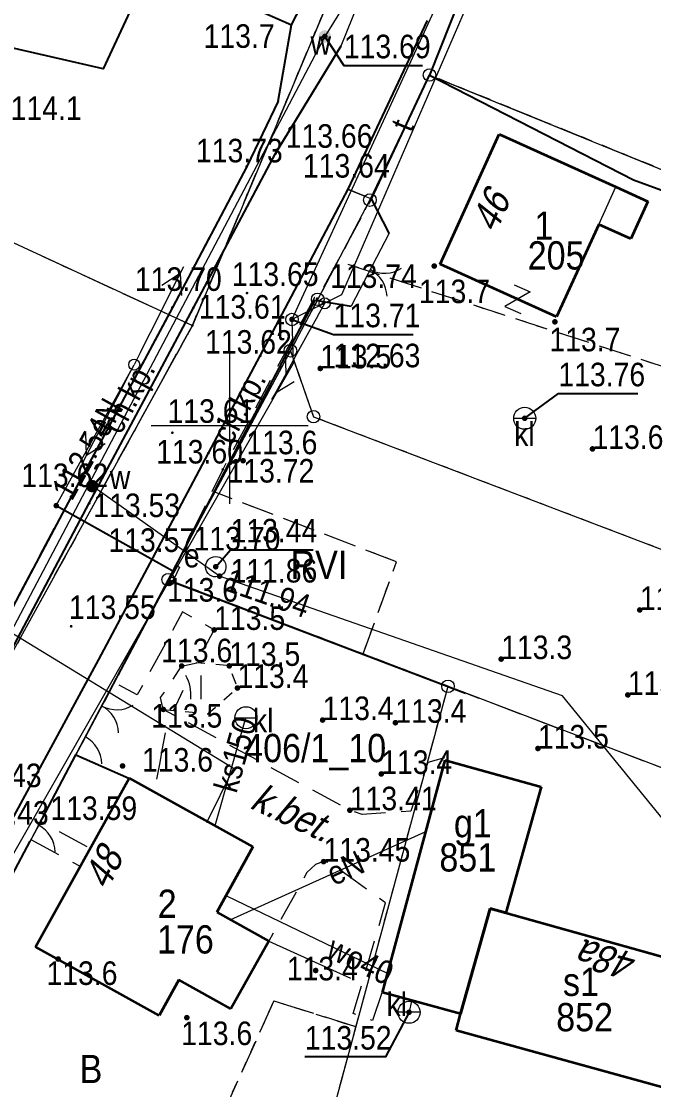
# Model space of a CAD drawing. Extents: x 6512885 to 6513481, y 5959590 to 5960000.
# Drawn here: x 6513386.7 to 6513427, y 5959657.7 to 5959725.7 of the extents above; entities that cross this region are included whole.
import ezdxf
from ezdxf.enums import TextEntityAlignment as Align

# ---------------------------------------------------------------- set-up
doc = ezdxf.new("R2010")
doc.units = 0
doc.header["$MEASUREMENT"] = 0
for name, pattern in [('2.0_1.0', [3, 2, -1]), ('217-1000', [2.8, 2.1, -0.7]), ('218-1000', [1.4, 0.7, -0.7]), ('219-1000', [0]), ('3.0_1.5', [4.5, 3, -1.5]), ('ktok02-1000', [0]), ('ktok04-1000', [0]), ('mz3.0_1.0', [4, 3, -1])]:
    doc.linetypes.add(name, pattern=pattern)
doc.layers.get('0').update_dxf_attribs({"color": 2, "linetype": 'CONTINUOUS', "lineweight": 5})
for name, color, linetype in [('000 Ogrodzenie nietrwałe', 7, 'CONTINUOUS'), ('202-Punkt graniczny stabilizowany trwale', 7, 'CONTINUOUS'), ('203-Punkt załamania granicy działki nie stabilizowany', 7, 'CONTINUOUS'), ('210-Oznaczenie użytku', 7, 'CONTINUOUS'), ('211-Nr działki', 7, 'CONTINUOUS'), ('217-Granica konturu klasyfikcyjnego', 7, 'CONTINUOUS'), ('218-Granica użytku', 7, 'CONTINUOUS'), ('219-Linia granicy', 7, 'CONTINUOUS'), ('238-Punkt adresowy budynku', 7, 'CONTINUOUS'), ('312-Budynek (powierzchnia)', 7, 'CONTINUOUS'), ('312-Numer ewidencyjny budynku', 7, 'CONTINUOUS'), ('312-Numer ewidencyjny budynku-Atr124', 7, 'CONTINUOUS'), ('320-część budynku wyodrębniona ze względu na liczbę kondygnacji naziemnych (powierzchnia)', 7, 'CONTINUOUS'), ('403-Punkt określonej wysokości', 7, 'CONTINUOUS'), ('403-Punkt określonej wysokości-Atr2', 7, 'CONTINUOUS'), ('433-Chodnik', 7, 'CONTINUOUS'), ('510-Podpora jednosłupowa symb.-STPOW', 7, 'CONTINUOUS'), ('812-Warstwica pomocnicza linia', 7, 'CONTINUOUS'), ('852-Trzciny', 7, 'CONTINUOUS'), ('991-Przehaczenie', 7, 'CONTINUOUS'), ('brama (linia)', 7, 'CONTINUOUS'), ('brama (linia) - symbol', 7, 'CONTINUOUS'), ('chodnik (powierzchnia)', 7, 'CONTINUOUS'), ('chodnik (powierzchnia)-Atr17', 7, 'CONTINUOUS'), ('furtka (linia)', 7, 'CONTINUOUS'), ('furtka (linia) - symbol', 7, 'CONTINUOUS'), ('jezdnia (powierzchnia)', 7, 'CONTINUOUS'), ('krawężnik (linia)', 7, 'CONTINUOUS'), ('ogrodzenie trwałe (linia)', 7, 'CONTINUOUS'), ('osadnik kanalizacji lokalnej (dół Chambeau) (punkt)', 7, 'CONTINUOUS'), ('osadnik kanalizacji lokalnej (dół Chambeau) (punkt)-Atr17', 7, 'CONTINUOUS'), ('przewód elektroenergetyczny (linia)', 7, 'CONTINUOUS'), ('przewód elektroenergetyczny (linia)-Atr1', 7, 'CONTINUOUS'), ('przewód elektroenergetyczny niskiego napięcia (linia) - symbol', 7, 'CONTINUOUS'), ('przewód kanalizacyjny (linia)', 7, 'CONTINUOUS'), ('przewód kanalizacyjny (linia)-Atr1', 7, 'CONTINUOUS'), ('przewód telekomunikacyjny (linia)', 7, 'CONTINUOUS'), ('przewód telekomunikacyjny (linia) - symbol', 7, 'CONTINUOUS'), ('przewód telekomunikacyjny (linia)-Atr1', 7, 'CONTINUOUS'), ('przewód wodociągowy (linia)', 7, 'CONTINUOUS'), ('przewód wodociągowy (linia)-Atr1', 7, 'CONTINUOUS'), ('punkt o określonej wysokości (sieć elektroenergetyczna)', 7, 'CONTINUOUS'), ('punkt o określonej wysokości (sieć elektroenergetyczna)-Atr2', 7, 'CONTINUOUS'), ('punkt o określonej wysokości (sieć kanalizacyjna)', 7, 'CONTINUOUS'), ('punkt o określonej wysokości (sieć kanalizacyjna)-Atr2', 7, 'CONTINUOUS'), ('punkt o określonej wysokości (sieć telekomunikacyjna)', 7, 'CONTINUOUS'), ('punkt o określonej wysokości (sieć telekomunikacyjna)-Atr2', 7, 'CONTINUOUS'), ('punkt o określonej wysokości (sieć telekomunikacyjna)-Atr3', 7, 'CONTINUOUS'), ('punkt o określonej wysokości (sieć wodociągowa)', 7, 'CONTINUOUS'), ('punkt o określonej wysokości (sieć wodociągowa)-Atr2', 7, 'CONTINUOUS'), ('punkt o określonej wysokości (sieć wodociągowa)-Atr3', 7, 'CONTINUOUS'), ('punkt wysokościowy naturalny', 7, 'CONTINUOUS'), ('punkt wysokościowy naturalny-Atr2', 7, 'CONTINUOUS'), ('punkt wysokościowy sztuczny', 7, 'CONTINUOUS'), ('punkt wysokościowy sztuczny-Atr2', 7, 'CONTINUOUS'), ('rura ochronna - przewód elektroenergetyczny (linia)', 7, 'CONTINUOUS'), ('studzienka - przewód wodociągowy (powierzchnia)', 7, 'CONTINUOUS'), ('szafa elektroenergetyczna (powierzchnia)', 7, 'CONTINUOUS'), ('szafa elektroenergetyczna (powierzchnia)-Atr17', 7, 'CONTINUOUS'), ('słup (punkt)', 7, 'CONTINUOUS'), ('Wstawianie ramki sekcyjnej z opisem', 7, 'CONTINUOUS'), ('właz okrągły - siec telekomunikacyjna (punkt)', 7, 'CONTINUOUS'), ('właz okrągły - siec telekomunikacyjna (punkt)-Atr17', 7, 'CONTINUOUS'), ('zasuwa - siec wodociągowa (punkt)', 7, 'CONTINUOUS'), ('zasuwa - siec wodociągowa (punkt)-Atr17', 7, 'CONTINUOUS')]:
    doc.layers.add(name, color=color, linetype=linetype)
doc.styles.get("Standard").update_dxf_attribs({"font": 'txt', "width": 0.75})
doc.linetypes.add('902-1000', pattern='A,5,0,[1,ksztalty.shx,S=1,R=0,X=0,Y=0],5', length=10)
doc.linetypes.add('902-1000b', pattern='A,5,0,[9,ksztalty.shx,S=1,R=0,X=0,Y=0],5', length=10)

# ---------------------------------------------------------------- blocks, each defined once
blk = doc.blocks.new('801')
at = {"linetype": 'Continuous', "lineweight": 0}
h = blk.add_hatch(color=0, dxfattribs=at)
edge = h.paths.add_edge_path()
edge.add_arc((0, 0), 0.09, 0, 360)
blk = doc.blocks.new('PW01')
at = {"linetype": 'Continuous', "lineweight": 13}
h = blk.add_hatch(color=0, dxfattribs=at)
edge = h.paths.add_edge_path()
edge.add_arc((0, 0), 0.18, 0, 360)
blk = doc.blocks.new('US25')
at = {"linetype": 'Continuous', "lineweight": 13}
h = blk.add_hatch(color=0, dxfattribs=at)
edge = h.paths.add_edge_path()
edge.add_arc((0, 0), 0.4, 0, 360)
blk = doc.blocks.new('SM04')
at = {"color": 0, "linetype": 'Continuous', "lineweight": 13}
blk.add_circle((0, 0), 0.35, dxfattribs=at)
blk = doc.blocks.new('852')
at = {"color": 0, "linetype": 'Continuous', "lineweight": 0}
blk.add_line((0, -0.75), (0, 0.75), dxfattribs=at)
blk.add_arc((-3.29, -0.493), 2.628, 354.387, 28.233, dxfattribs=at)
blk.add_arc((-3.29, -0.493), 2.628, 354.387, 28.233, dxfattribs=at)
blk = doc.blocks.new('US07')
at = {"color": 0, "linetype": 'Continuous', "lineweight": 13}
blk.add_line((-0.7, 0), (0.7, 0), dxfattribs=at)
blk.add_circle((0, 0), 0.7, dxfattribs=at)
blk = doc.blocks.new('US22')
at = {"color": 0, "linetype": 'Continuous', "lineweight": 0}
blk.add_circle((0, 0), 0.4, dxfattribs=at)
blk = doc.blocks.new('PW02')
at = {"linetype": 'Continuous', "lineweight": 13}
h = blk.add_hatch(color=0, dxfattribs=at)
edge = h.paths.add_edge_path()
edge.add_arc((0, 0), 0.18, 0, 360)
blk = doc.blocks.new('510')
at = {"color": 0, "linetype": 'Continuous', "lineweight": 0}
blk.add_circle((0, 0), 0.35, dxfattribs=at)
blk = doc.blocks.new('991')
at = {"color": 0, "linetype": 'Continuous', "lineweight": 0}
for p, q in [((-0.55, 0.75), (0.55, 0.75)), ((0.55, 0.75), (-0.55, -0.75)), ((-0.55, -0.75), (0.55, -0.75))]:
    blk.add_line(p, q, dxfattribs=at)
blk = doc.blocks.new('PE04')
at = {"color": 0, "linetype": 'Continuous', "lineweight": 13}
for p, q in [((6.5, 0), (5.288, 0.7)), ((0.9, 0), (0, 0)), ((0.9, 0), (2.3, 0)), ((2.3, 0), (3.7, 0)), ((3.7, 0), (5.1, 0)), ((5.1, 0), (6.5, 0)), ((6.5, 0), (5.288, -0.7)), ((6.5, 0), (7, 0))]:
    blk.add_line(p, q, dxfattribs=at)
blk = doc.blocks.new('OK02')
at = {"color": 0, "linetype": 'Continuous', "lineweight": 0}
for centre, start, end in [((-2, 0), 0, 60), ((2, 0), 120, 180)]:
    blk.add_arc(centre, 2, start, end, dxfattribs=at)
blk = doc.blocks.new('OK04')
at = {"color": 0, "linetype": 'Continuous', "lineweight": 0}
blk.add_arc((2, 0), 2, 120, 180, dxfattribs=at)
blk = doc.blocks.new('PT01')
at = {"color": 0, "linetype": 'Continuous', "lineweight": 13}
for p, q in [((6.5, 0), (5.288, 0.7)), ((0.9, 0), (0, 0)), ((0.9, 0), (2.3, 0)), ((2.3, 0), (3.7, 0)), ((3.7, 0), (5.1, 0)), ((5.1, 0), (3.888, -0.7)), ((5.1, 0), (6.5, 0)), ((6.5, 0), (7, 0))]:
    blk.add_line(p, q, dxfattribs=at)
blk = doc.blocks.new('203')
at = {"linetype": 'Continuous', "lineweight": 0}
h = blk.add_hatch(color=0, dxfattribs=at)
edge = h.paths.add_edge_path()
edge.add_arc((0, 0), 0.09, 0, 360)
blk = doc.blocks.new('202')
at = {"color": 0, "linetype": 'Continuous', "lineweight": 0}
blk.add_circle((0, 0), 0.4, dxfattribs=at)

msp = doc.modelspace()

# ---------------------------------------------------------------- linework, layer by layer
at = {"layer": '000 Ogrodzenie nietrwałe', "color": 7, "linetype": '902-1000b', "lineweight": 18, "flags": 128}
msp.add_lwpolyline([(6513402.48, 5959667.16), (6513407.69, 5959664.81)], dxfattribs=at)
at = {"layer": '217-Granica konturu klasyfikcyjnego', "color": 3, "linetype": '217-1000', "lineweight": 13, "flags": 128}
for points in [[(6513424.75, 5959752.63), (6513412.71, 5959722.3)], [(6513397.62, 5959706.36), (6513412.38, 5959741.59)], [(6513357.62, 5959724.85), (6513397.62, 5959706.36)], [(6513412.71, 5959722.3), (6513451.57, 5959706.48)], [(6513406.88, 5959710.45), (6513405.6, 5959708.02)], [(6513436.17, 5959700.94), (6513406.88, 5959710.45)], [(6513405.6, 5959708.02), (6513403.86, 5959704.75)], [(6513386.16, 5959685.53), (6513397.62, 5959706.36)], [(6513403.86, 5959704.75), (6513399.05, 5959695.75)], [(6513403.86, 5959704.75), (6513405.33, 5959700.55)], [(6513405.33, 5959700.55), (6513467.82, 5959676.74)], [(6513399.05, 5959695.75), (6513396.08, 5959690.18)], [(6513410.61, 5959691.31), (6513399.05, 5959695.75)], [(6513408.49, 5959685.45), (6513410.61, 5959691.31)], [(6513396.08, 5959690.18), (6513408.49, 5959685.45)], [(6513408.49, 5959685.45), (6513413.89, 5959683.39)], [(6513413.89, 5959683.39), (6513464.32, 5959664.17)], [(6513402.81, 5959663.36), (6513395.57, 5959647.35)], [(6513408.03, 5959661.71), (6513402.81, 5959663.36)], [(6513403.33, 5959644.33), (6513408.03, 5959661.71)]]:
    msp.add_lwpolyline(points, dxfattribs=at)
at = {"layer": '218-Granica użytku', "color": 3, "linetype": '218-1000', "lineweight": 13, "flags": 128}
for points in [[(6513424.75, 5959752.63), (6513412.71, 5959722.3)], [(6513397.62, 5959706.36), (6513412.38, 5959741.59)], [(6513357.62, 5959724.85), (6513397.62, 5959706.36)], [(6513412.71, 5959722.3), (6513408.92, 5959714.34)], [(6513451.57, 5959706.48), (6513412.71, 5959722.3)], [(6513408.92, 5959714.34), (6513406.88, 5959710.45)], [(6513406.88, 5959710.45), (6513405.6, 5959708.02)], [(6513436.17, 5959700.94), (6513406.88, 5959710.45)], [(6513405.6, 5959708.02), (6513403.86, 5959704.75)], [(6513397.62, 5959706.36), (6513386.16, 5959685.53)], [(6513399.05, 5959695.75), (6513403.86, 5959704.75)], [(6513403.86, 5959704.75), (6513405.33, 5959700.55)], [(6513405.33, 5959700.55), (6513467.82, 5959676.74)], [(6513399.05, 5959695.75), (6513396.08, 5959690.18)], [(6513410.61, 5959691.31), (6513399.05, 5959695.75)], [(6513408.49, 5959685.45), (6513410.61, 5959691.31)], [(6513396.08, 5959690.18), (6513377.25, 5959654.48)], [(6513408.49, 5959685.45), (6513396.08, 5959690.18)], [(6513413.89, 5959683.39), (6513408.49, 5959685.45)], [(6513395.77, 5959681.92), (6513398.6, 5959681.64), (6513400.49, 5959683.28), (6513399.97, 5959684.69), (6513397.9, 5959684.88)], [(6513408.03, 5959661.71), (6513413.89, 5959683.39)], [(6513413.89, 5959683.39), (6513464.32, 5959664.17)], [(6513395.57, 5959647.35), (6513402.81, 5959663.36)], [(6513402.81, 5959663.36), (6513408.03, 5959661.71)], [(6513403.33, 5959644.33), (6513408.03, 5959661.71)]]:
    msp.add_lwpolyline(points, dxfattribs=at)
at = {"layer": '219-Linia granicy', "color": 7, "linetype": '219-1000', "lineweight": 13, "flags": 128}
for points in [[(6513424.75, 5959752.63), (6513412.71, 5959722.3)], [(6513412.38, 5959741.59), (6513397.62, 5959706.36)], [(6513357.62, 5959724.85), (6513397.62, 5959706.36)], [(6513408.92, 5959714.34), (6513412.71, 5959722.3)], [(6513412.71, 5959722.3), (6513473.12, 5959697.709)], [(6513405.6, 5959708.02), (6513408.92, 5959714.34)], [(6513403.86, 5959704.75), (6513405.6, 5959708.02)], [(6513386.16, 5959685.53), (6513397.62, 5959706.36)], [(6513396.08, 5959690.18), (6513403.86, 5959704.75)], [(6513403.86, 5959704.75), (6513405.33, 5959700.55)], [(6513405.33, 5959700.55), (6513467.82, 5959676.74)], [(6513377.25, 5959654.48), (6513396.08, 5959690.18)], [(6513396.08, 5959690.18), (6513413.89, 5959683.39)], [(6513403.33, 5959644.33), (6513413.89, 5959683.39)], [(6513413.89, 5959683.39), (6513464.32, 5959664.17)]]:
    msp.add_lwpolyline(points, dxfattribs=at)
at = {"layer": '312-Budynek (powierzchnia)', "color": 7, "linetype": 'Continuous', "lineweight": 35, "flags": 128}
for points in [[(6513413.38, 5959710.27), (6513417.15, 5959718.54)], [(6513417.15, 5959718.54), (6513424.56, 5959715.18)], [(6513424.56, 5959715.18), (6513426.6, 5959714.25)], [(6513426.6, 5959714.25), (6513425.52, 5959711.87)], [(6513423.48, 5959712.79), (6513420.8, 5959706.9)], [(6513425.52, 5959711.87), (6513423.48, 5959712.79)], [(6513420.8, 5959706.9), (6513413.38, 5959710.27)], [(6513409.71, 5959663.9), (6513413.71, 5959678.69)], [(6513413.71, 5959678.69), (6513419.81, 5959676.98)], [(6513387.63, 5959666.8), (6513393.6, 5959677.54)], [(6513393.6, 5959677.54), (6513401.47, 5959673.17)], [(6513419.81, 5959676.98), (6513417.56, 5959668.97)], [(6513401.47, 5959673.17), (6513399.17, 5959669.01)], [(6513399.17, 5959669.01), (6513402.48, 5959667.16)], [(6513416.58, 5959669.25), (6513414.69, 5959662.54)], [(6513414.69, 5959662.54), (6513416.58, 5959669.25)], [(6513417.56, 5959668.97), (6513416.58, 5959669.25)], [(6513416.58, 5959669.25), (6513417.56, 5959668.97)], [(6513417.56, 5959668.97), (6513430.05, 5959665.47)], [(6513402.48, 5959667.16), (6513400.07, 5959662.85)], [(6513395.5, 5959662.43), (6513387.63, 5959666.8)], [(6513396.76, 5959664.7), (6513395.5, 5959662.43)], [(6513400.07, 5959662.85), (6513396.76, 5959664.7)], [(6513414.69, 5959662.54), (6513409.71, 5959663.9)], [(6513414.4, 5959661.47), (6513414.69, 5959662.54)], [(6513427.88, 5959657.77), (6513414.4, 5959661.47)]]:
    msp.add_lwpolyline(points, dxfattribs=at)
at = {"layer": '320-część budynku wyodrębniona ze względu na liczbę kondygnacji naziemnych (powierzchnia)', "color": 7, "linetype": 'Continuous', "lineweight": 18, "flags": 128}
msp.add_lwpolyline([(6513423.48, 5959712.79), (6513424.56, 5959715.18)], dxfattribs=at)
at = {"layer": '812-Warstwica pomocnicza linia', "color": 32, "linetype": '3.0_1.5', "lineweight": 13, "flags": 128}
msp.add_lwpolyline([(6513395.37, 5959677.47), (6513395.56, 5959678.44), (6513395.73, 5959679.43), (6513395.99, 5959680.87), (6513397.04, 5959683.15)], dxfattribs=at)
at = {"layer": 'brama (linia)', "color": 7, "linetype": 'ktok02-1000', "lineweight": 18, "flags": 128}
for points in [[(6513410.14, 5959712.23), (6513407.73, 5959707.59)], [(6513392.91, 5959684.09), (6513390.82, 5959680.17)]]:
    msp.add_lwpolyline(points, dxfattribs=at)
at = {"layer": 'chodnik (powierzchnia)', "color": 7, "linetype": '2.0_1.0', "lineweight": 18, "flags": 128}
for points in [[(6513358.13, 5959636.17), (6513361.81, 5959642.91), (6513372.06, 5959661.81), (6513373.63, 5959664.72), (6513377.86, 5959672.59), (6513380.29, 5959677.32), (6513380.91, 5959678.58), (6513382.67, 5959681.81), (6513385.08, 5959686.37), (6513389.9, 5959695.46), (6513396.35, 5959707.51), (6513401.08, 5959716.48), (6513403.08, 5959720.64)], [(6513407.54, 5959715.02), (6513409.02, 5959714.41), (6513405.56, 5959708.06), (6513405.4, 5959708.14), (6513403.25, 5959704.13), (6513399.56, 5959697.19), (6513397.43, 5959692.83), (6513396.11, 5959690.14), (6513392.91, 5959684.09), (6513390.82, 5959680.17), (6513390.2, 5959679.03), (6513387.85, 5959674.55), (6513387.3, 5959673.54), (6513377.19, 5959654.45), (6513374.33, 5959648.69), (6513365.58, 5959631.96), (6513363.93, 5959632.85), (6513375.95, 5959655.54), (6513385.74, 5959674.13), (6513391.68, 5959685.1), (6513395.8, 5959692.87), (6513398.64, 5959698.23), (6513401.94, 5959704.42), (6513407.54, 5959715.03), (6513409.02, 5959714.41)], [(6513413.67, 5959678.83), (6513412.6, 5959678.53), (6513411.52, 5959675.44), (6513408.43, 5959675.22), (6513407.64, 5959675.5), (6513395.77, 5959681.92), (6513395.6, 5959682.67), (6513396.13, 5959683.42), (6513396.94, 5959684.68), (6513397.9, 5959684.88), (6513399.01, 5959686.98), (6513397, 5959688.12), (6513394.12, 5959682.84), (6513392.66, 5959683.62)], [(6513390.2, 5959679.03), (6513393.59, 5959677.51), (6513391.11, 5959673.08), (6513387.96, 5959674.78)], [(6513387.35, 5959673.63), (6513390.48, 5959671.94)], [(6513409.68, 5959663.88), (6513409.08, 5959662.11), (6513407.86, 5959662.56), (6513409.92, 5959669.6), (6513408, 5959670.99), (6513406.42, 5959672.13), (6513405.97, 5959672.23), (6513405.45, 5959672.05), (6513404.91, 5959671.54), (6513402.48, 5959667.16)]]:
    msp.add_lwpolyline(points, dxfattribs=at)
at = {"layer": 'furtka (linia)', "color": 7, "linetype": 'ktok04-1000', "lineweight": 18, "flags": 128}
for points in [[(6513390.82, 5959680.17), (6513390.2, 5959679.03)], [(6513387.85, 5959674.55), (6513387.3, 5959673.54)]]:
    msp.add_lwpolyline(points, dxfattribs=at)
at = {"layer": 'jezdnia (powierzchnia)', "color": 7, "linetype": 'mz3.0_1.0', "lineweight": 18, "flags": 128}
msp.add_lwpolyline([(6513407.08, 5959724.16), (6513411.15, 5959734.03), (6513413.5, 5959739.88), (6513418.08, 5959754.52), (6513419.95, 5959761.08), (6513421.53, 5959767.45), (6513425.38, 5959780.56), (6513429.04, 5959792.69), (6513431.03, 5959798.85), (6513433.11, 5959805.4)], dxfattribs=at)
at = {"layer": 'krawężnik (linia)', "color": 7, "linetype": 'Continuous', "lineweight": 25, "flags": 128}
for points in [[(6513363.92, 5959632.79), (6513366.17, 5959637.04), (6513375.95, 5959655.54), (6513385.74, 5959674.13), (6513391.68, 5959685.1), (6513395.8, 5959692.87), (6513398.64, 5959698.23), (6513401.94, 5959704.42), (6513407.54, 5959715.03), (6513412.59, 5959725.76)], [(6513359.37, 5959635.28), (6513363.09, 5959642.25), (6513374.6, 5959664.06), (6513381.95, 5959677.86), (6513391.06, 5959695.04), (6513397.69, 5959707.49), (6513402.92, 5959717.3), (6513407.08, 5959724.16)]]:
    msp.add_lwpolyline(points, dxfattribs=at)
at = {"layer": 'ogrodzenie trwałe (linia)', "color": 7, "linetype": '902-1000', "lineweight": 25, "flags": 128}
for points in [[(6513424.75, 5959752.63), (6513412.71, 5959722.3), (6513425.7, 5959715.63), (6513442.28, 5959709.57), (6513471.89, 5959697.04), (6513473.12, 5959719.772)], [(6513403.08, 5959720.64), (6513403.94, 5959725.5), (6513412.49, 5959742.08)], [(6513395.07, 5959729.41), (6513391.94, 5959722.7), (6513385.26, 5959724.22)], [(6513402.19, 5959726.26), (6513403.94, 5959725.5)], [(6513410.14, 5959712.23), (6513409.02, 5959714.41), (6513412.71, 5959722.3)], [(6513403.08, 5959720.64), (6513401.08, 5959716.48), (6513396.35, 5959707.51), (6513389.9, 5959695.46), (6513385.08, 5959686.37), (6513382.67, 5959681.81)], [(6513392.91, 5959684.09), (6513396.11, 5959690.14), (6513400.86, 5959699.32), (6513405.43, 5959707.96), (6513407.73, 5959707.59)], [(6513396.11, 5959690.14), (6513415, 5959682.96)], [(6513387.85, 5959674.55), (6513390.2, 5959679.03)], [(6513390.2, 5959679.03), (6513393.58, 5959677.55)], [(6513376.76, 5959653.58), (6513377.19, 5959654.45), (6513387.3, 5959673.54)]]:
    msp.add_lwpolyline(points, dxfattribs=at)
at = {"layer": 'przewód elektroenergetyczny (linia)', "color": 1, "linetype": 'Continuous', "lineweight": 18, "flags": 128}
for points in [[(6513396.38, 5959690.73), (6513388.96, 5959694.89), (6513393.92, 5959703.86)], [(6513412.41, 5959674.11), (6513400.04, 5959668.52)]]:
    msp.add_lwpolyline(points, dxfattribs=at)
at = {"layer": 'przewód kanalizacyjny (linia)', "color": 34, "linetype": 'Continuous', "lineweight": 18, "flags": 128}
for points in [[(6513399.07, 5959674.52), (6513401.03, 5959681.39)], [(6513411.57, 5959663.37), (6513411.41, 5959662.64)]]:
    msp.add_lwpolyline(points, dxfattribs=at)
at = {"layer": 'przewód telekomunikacyjny (linia)', "color": 30, "linetype": 'Continuous', "lineweight": 18, "flags": 128}
for points in [[(6513447.77, 5959833.31), (6513440.6, 5959809.59), (6513434.5, 5959789.48), (6513424.57, 5959753.28), (6513421.76, 5959745.47), (6513403.96, 5959706.74), (6513404.04, 5959703.94), (6513381.43, 5959664.34), (6513366.04, 5959631.94), (6513357.32, 5959617.92), (6513351.176, 5959604.09)], [(6513421.76, 5959745.47), (6513415.11, 5959726.76), (6513407.12, 5959708.3), (6513403.96, 5959706.74)]]:
    msp.add_lwpolyline(points, dxfattribs=at)
at = {"layer": 'przewód wodociągowy (linia)', "color": 5, "linetype": 'Continuous', "lineweight": 18, "flags": 128}
for points in [[(6513443.81, 5959864.89), (6513447.11, 5959861.21), (6513443.51, 5959848.23), (6513432.5, 5959808.9), (6513429.19, 5959795.73), (6513422.46, 5959772.92), (6513420.19, 5959762.87), (6513416.57, 5959750.79), (6513407.43, 5959726.98), (6513406.05, 5959724.75)], [(6513406.05, 5959724.75), (6513386.07, 5959686.83), (6513359.54, 5959636.81), (6513357.12, 5959632.01), (6513348.05, 5959616.17), (6513344.6, 5959610.18), (6513340.361, 5959604.09)], [(6513443.92, 5959644.57), (6513445.93, 5959651.83), (6513436.82, 5959663.56), (6513421.17, 5959682.79), (6513399.35, 5959690.4), (6513391.05, 5959696.27)], [(6513372.24, 5959681.22), (6513376.51, 5959689.55), (6513386.07, 5959686.83), (6513400.23, 5959678.17), (6513398.53, 5959674.7)], [(6513399.8, 5959670.06), (6513410.01, 5959665.12)]]:
    msp.add_lwpolyline(points, dxfattribs=at)
at = {"layer": 'punkt o określonej wysokości (sieć kanalizacyjna)-Atr2', "color": 7, "flags": 128}
for points in [[(6513418.77, 5959700.45), (6513420.91, 5959702.02), (6513425.969, 5959702.02)], [(6513411.41, 5959662.64), (6513409.9, 5959659.8), (6513404.777, 5959659.8)]]:
    msp.add_lwpolyline(points, dxfattribs=at)
at = {"layer": 'punkt o określonej wysokości (sieć telekomunikacyjna)-Atr2', "color": 7, "flags": 128}
msp.add_lwpolyline([(6513403.96, 5959706.74), (6513406.61, 5959705.78), (6513411.669, 5959705.78)], dxfattribs=at)
at = {"layer": 'punkt o określonej wysokości (sieć wodociągowa)-Atr2', "color": 7, "flags": 128}
for points in [[(6513406.05, 5959724.75), (6513407.26, 5959722.9), (6513412.255, 5959722.9)], [(6513399.11, 5959691), (6513400.05, 5959692.08), (6513405.3, 5959692.08)]]:
    msp.add_lwpolyline(points, dxfattribs=at)
at = {"layer": 'rura ochronna - przewód elektroenergetyczny (linia)', "color": 1, "linetype": 'Continuous', "lineweight": 25, "flags": 128}
msp.add_lwpolyline([(6513388.96, 5959694.89), (6513396.38, 5959690.73)], dxfattribs=at)
at = {"layer": 'studzienka - przewód wodociągowy (powierzchnia)', "color": 5, "linetype": 'Continuous', "lineweight": 18, "flags": 128}
msp.add_lwpolyline([(6513398.63, 5959690.56), (6513398.55, 5959690.67), (6513398.49, 5959690.79), (6513398.46, 5959690.93), (6513398.46, 5959691.06), (6513398.49, 5959691.2), (6513398.54, 5959691.32), (6513398.62, 5959691.43), (6513398.72, 5959691.52), (6513398.84, 5959691.59), (6513398.97, 5959691.63), (6513399.1, 5959691.65), (6513399.24, 5959691.64), (6513399.37, 5959691.6), (6513399.49, 5959691.53), (6513399.59, 5959691.44), (6513399.67, 5959691.33), (6513399.73, 5959691.21), (6513399.76, 5959691.07), (6513399.76, 5959690.94), (6513399.73, 5959690.8), (6513399.68, 5959690.68), (6513399.6, 5959690.57), (6513399.5, 5959690.48), (6513399.38, 5959690.41), (6513399.25, 5959690.37), (6513399.12, 5959690.35), (6513398.98, 5959690.36), (6513398.85, 5959690.4), (6513398.73, 5959690.47)], close=True, dxfattribs=at)
at = {"layer": 'szafa elektroenergetyczna (powierzchnia)', "color": 7, "linetype": 'Continuous', "lineweight": 18, "flags": 128}
msp.add_lwpolyline([(6513396.8, 5959690.98), (6513396.46, 5959690.25), (6513396.2, 5959690.37), (6513396.54, 5959691.1)], close=True, dxfattribs=at)
at = {"layer": 'Wstawianie ramki sekcyjnej z opisem', "color": 7, "linetype": 'Continuous', "lineweight": 13, "flags": 128}
for points in [[(6513400, 5959695), (6513400, 5959705)], [(6513395, 5959700), (6513405, 5959700)]]:
    msp.add_lwpolyline(points, dxfattribs=at)

# ---------------------------------------------------------------- block references
at = {"layer": '202-Punkt graniczny stabilizowany trwale', "color": 7, "linetype": 'Continuous', "lineweight": 13}
for p in [(6513412.71, 5959722.3), (6513408.92, 5959714.34), (6513405.6, 5959708.02), (6513403.86, 5959704.75), (6513405.33, 5959700.55), (6513396.08, 5959690.18), (6513413.89, 5959683.39)]:
    msp.add_blockref('202', p, dxfattribs=at)
at = {"layer": '203-Punkt załamania granicy działki nie stabilizowany', "color": 7, "linetype": 'Continuous', "lineweight": 13}
msp.add_blockref('203', (6513397.62, 5959706.36), dxfattribs=at)
at = {"layer": '403-Punkt określonej wysokości', "color": 7, "linetype": 'Continuous', "lineweight": 18}
for p in [(6513402.92, 5959717.3), (6513401.08, 5959716.48), (6513407.54, 5959715.03), (6513401.1, 5959708.42), (6513405.56, 5959708.06), (6513396.35, 5959707.51), (6513397.69, 5959707.49), (6513401.94, 5959704.42), (6513396.35, 5959699.53), (6513398.64, 5959698.23), (6513399.56, 5959697.19), (6513389.9, 5959695.46), (6513391.06, 5959695.04), (6513395.8, 5959692.87), (6513397.43, 5959692.83), (6513389.91, 5959687.21), (6513387.85, 5959674.55)]:
    msp.add_blockref('801', p, dxfattribs=at)
at = {"layer": '510-Podpora jednosłupowa symb.-STPOW', "color": 7, "linetype": 'Continuous', "lineweight": 13}
msp.add_blockref('510', (6513406.04, 5959707.77), dxfattribs=at)
at = {"layer": '852-Trzciny', "color": 7, "linetype": 'Continuous', "lineweight": 13}
msp.add_blockref('852', (6513398.19, 5959683.33), dxfattribs=at)
at = {"layer": '991-Przehaczenie', "color": 7, "linetype": 'Continuous', "lineweight": 13, "rotation": 336.344}
msp.add_blockref('991', (6513418.31, 5959708.03), dxfattribs=at)
at = {"layer": 'brama (linia) - symbol', "color": 7, "linetype": 'Continuous', "lineweight": 18}
for p, rotation in [((6513408.935, 5959709.91), 242.553), ((6513391.865, 5959682.13), 241.935)]:
    msp.add_blockref('OK02', p, dxfattribs=dict(at, rotation=rotation))
at = {"layer": 'furtka (linia) - symbol', "color": 7, "linetype": 'Continuous', "lineweight": 18}
for p, rotation in [((6513390.82, 5959680.17), 241.46), ((6513387.85, 5959674.55), 241.429)]:
    msp.add_blockref('OK04', p, dxfattribs=dict(at, rotation=rotation))
at = {"layer": 'osadnik kanalizacji lokalnej (dół Chambeau) (punkt)', "color": 7, "linetype": 'Continuous', "lineweight": 18}
for p in [(6513418.77, 5959700.45), (6513401.03, 5959681.39)]:
    msp.add_blockref('US07', p, dxfattribs=at)
at = {"layer": 'osadnik kanalizacji lokalnej (dół Chambeau) (punkt)', "color": 7, "linetype": 'Continuous', "lineweight": 18, "rotation": 180}
msp.add_blockref('US07', (6513411.41, 5959662.64), dxfattribs=at)
at = {"layer": 'przewód elektroenergetyczny niskiego napięcia (linia) - symbol', "color": 1, "linetype": 'Continuous', "lineweight": 18}
for rotation in [63.21100000000001, 242.257]:
    msp.add_blockref('PE04', (6513393.92, 5959703.86), dxfattribs=dict(at, rotation=rotation))
at = {"layer": 'przewód telekomunikacyjny (linia) - symbol', "color": 30, "linetype": 'Continuous', "lineweight": 18, "rotation": 241.176}
msp.add_blockref('PT01', (6513406.04, 5959707.77), dxfattribs=at)
at = {"layer": 'punkt o określonej wysokości (sieć elektroenergetyczna)', "color": 1, "linetype": 'Continuous', "lineweight": 13}
msp.add_blockref('PW01', (6513388.96, 5959694.89), dxfattribs=at)
at = {"layer": 'punkt o określonej wysokości (sieć kanalizacyjna)', "color": 34, "linetype": 'Continuous', "lineweight": 13}
msp.add_blockref('PW01', (6513418.77, 5959700.45), dxfattribs=at)
at = {"layer": 'punkt o określonej wysokości (sieć kanalizacyjna)', "color": 34, "linetype": 'Continuous', "lineweight": 13, "rotation": 180}
msp.add_blockref('PW01', (6513411.41, 5959662.64), dxfattribs=at)
at = {"layer": 'punkt o określonej wysokości (sieć telekomunikacyjna)', "color": 30, "linetype": 'Continuous', "lineweight": 13}
msp.add_blockref('PW01', (6513403.96, 5959706.74), dxfattribs=at)
at = {"layer": 'punkt o określonej wysokości (sieć wodociągowa)', "color": 5, "linetype": 'Continuous', "lineweight": 13, "rotation": 343.073}
msp.add_blockref('PW01', (6513406.05, 5959724.75), dxfattribs=at)
at = {"layer": 'punkt o określonej wysokości (sieć wodociągowa)', "color": 5, "linetype": 'Continuous', "lineweight": 13}
for p in [(6513399.11, 5959691), (6513399.35, 5959690.4)]:
    msp.add_blockref('PW01', p, dxfattribs=at)
at = {"layer": 'punkt wysokościowy naturalny', "color": 7, "linetype": 'Continuous', "lineweight": 13}
for p in [(6513413.01, 5959710.14), (6513420.69, 5959706.59), (6513405.76, 5959703.62), (6513423.08, 5959698.5), (6513400.85, 5959697.75), (6513396.16, 5959689.94), (6513426.09, 5959688.25), (6513399.01, 5959686.98), (6513417.27, 5959685.12), (6513396.94, 5959684.68), (6513399.97, 5959684.69), (6513400.49, 5959683.28), (6513425.33, 5959682.84), (6513395.77, 5959681.92), (6513405.91, 5959681.24), (6513410.54, 5959681.07), (6513419.61, 5959679.43), (6513393.18, 5959678.32), (6513409.64, 5959677.81), (6513389.08, 5959666.03), (6513405.47, 5959665.3), (6513397.27, 5959662.3)]:
    msp.add_blockref('PW01', p, dxfattribs=at)
at = {"layer": 'punkt wysokościowy sztuczny', "color": 7, "linetype": 'Continuous', "lineweight": 13}
for p in [(6513407.64, 5959675.5), (6513405.97, 5959672.23)]:
    msp.add_blockref('PW02', p, dxfattribs=at)
at = {"layer": 'słup (punkt)', "color": 7, "linetype": 'Continuous', "lineweight": 18}
msp.add_blockref('SM04', (6513393.92, 5959703.86), dxfattribs=at)
at = {"layer": 'właz okrągły - siec telekomunikacyjna (punkt)', "color": 7, "linetype": 'Continuous', "lineweight": 13}
msp.add_blockref('US22', (6513403.96, 5959706.74), dxfattribs=at)
at = {"layer": 'zasuwa - siec wodociągowa (punkt)', "color": 7, "linetype": 'Continuous', "lineweight": 13, "rotation": 343.073}
msp.add_blockref('US25', (6513406.05, 5959724.75), dxfattribs=at)
at = {"layer": 'zasuwa - siec wodociągowa (punkt)', "color": 7, "linetype": 'Continuous', "lineweight": 13}
msp.add_blockref('US25', (6513391.25, 5959696.13), dxfattribs=at)

# ---------------------------------------------------------------- texts
at = {"layer": '210-Oznaczenie użytku', "color": 3, "linetype": 'Continuous', "lineweight": 18, "width": 0.9}
for s, p in [('RVI', (6513403.87, 5959690.22)), ('B', (6513390.45, 5959658.13))]:
    msp.add_text(s, height=1.8, dxfattribs=at).set_placement(p)
at = {"layer": '211-Nr działki', "color": 7, "linetype": 'Continuous', "lineweight": 18, "width": 0.9}
msp.add_text('406/1_10', height=1.8, dxfattribs=at).set_placement((6513400.92, 5959680.36), align=Align.TOP_LEFT)
at = {"layer": '238-Punkt adresowy budynku', "color": 7, "linetype": 'Continuous', "lineweight": 18, "oblique": 15, "width": 0.9}
for s, rotation, p in [('46', 66.343, (6513415.77, 5959713.99)), ('48', 64.154, (6513391.13, 5959672.21))]:
    msp.add_text(s, height=1.8, rotation=rotation, dxfattribs=at).set_placement(p, align=Align.TOP_CENTER)
msp.add_text('48a', height=1.8, rotation=164.341, dxfattribs=at).set_placement((6513424.33, 5959666.81), align=Align.CENTER)
at = {"layer": '312-Numer ewidencyjny budynku', "color": 7, "linetype": 'Continuous', "lineweight": 18, "width": 0.9}
for s, p in [('205', (6513418.96, 5959711.72)), ('176', (6513395.37, 5959668.18))]:
    msp.add_text(s, height=1.8, dxfattribs=at).set_placement(p, align=Align.TOP_LEFT)
msp.add_text('851', height=1.8, dxfattribs=at).set_placement((6513413.34, 5959671.6))
msp.add_text('852', height=1.8, dxfattribs=at).set_placement((6513422.58, 5959662.33), align=Align.MIDDLE_CENTER)
at = {"layer": '312-Numer ewidencyjny budynku-Atr124', "color": 7, "width": 0.9}
for s, p in [('1', (6513419.98, 5959712.71)), ('g1', (6513415.47, 5959674.67)), ('2', (6513396.02, 5959669.55)), ('s1', (6513422.35, 5959664.58))]:
    msp.add_text(s, height=1.8, dxfattribs=at).set_placement(p, align=Align.MIDDLE_CENTER)
at = {"layer": '403-Punkt określonej wysokości-Atr2', "color": 7, "width": 0.9}
for s, p in [('113.66', (6513403.56, 5959717.67)), ('113.73', (6513397.85, 5959716.74)), ('113.64', (6513404.66, 5959715.77)), ('113.70', (6513393.97, 5959708.56)), ('113.65', (6513400.13, 5959708.87)), ('113.74', (6513406.38, 5959708.75)), ('113.61', (6513398.03, 5959706.79)), ('113.62', (6513398.43, 5959704.56)), ('113.61', (6513396.04, 5959700.16)), ('113.60', (6513395.32, 5959697.57)), ('113.62', (6513386.74, 5959696.07)), ('113.72', (6513399.86, 5959696.36)), ('113.53', (6513391.32, 5959694.16)), ('113.57', (6513392.28, 5959691.94)), ('113.70', (6513397.7, 5959692.04)), ('113.55', (6513389.77, 5959687.67)), ('113.43', (6513382.51, 5959676.97)), ('113.59', (6513388.59, 5959674.88)), ('113.43', (6513382.96, 5959674.58))]:
    msp.add_text(s, height=1.5, dxfattribs=at).set_placement(p)
at = {"layer": '433-Chodnik', "color": 7, "linetype": 'Continuous', "lineweight": 18, "oblique": 15, "width": 0.9}
msp.add_text('k.bet.', height=1.8, rotation=-24.999, dxfattribs=at).set_placement((6513401.19, 5959675.67))
at = {"layer": 'chodnik (powierzchnia)-Atr17', "color": 7, "width": 0.9}
for p in [(6513393.06, 5959699.35), (6513400.11, 5959698.72)]:
    msp.add_text('ch.kp.', height=1.5, rotation=62, dxfattribs=at).set_placement(p)
at = {"layer": 'osadnik kanalizacji lokalnej (dół Chambeau) (punkt)-Atr17', "color": 7, "width": 0.9}
for p in [(6513418.1, 5959698.69), (6513401.48, 5959680.46), (6513409.97, 5959662.4)]:
    msp.add_text('kl', height=1.5, dxfattribs=at).set_placement(p)
at = {"layer": 'przewód elektroenergetyczny (linia)-Atr1', "color": 1, "width": 0.9}
for rotation, p in [(61.059, (6513391.51, 5959699.5)), (24.32, (6513406.31, 5959671.35))]:
    msp.add_text('eN', height=1.5, rotation=rotation, dxfattribs=at).set_placement(p, align=Align.MIDDLE_LEFT)
at = {"layer": 'przewód kanalizacyjny (linia)-Atr1', "color": 34, "width": 0.9}
msp.add_text('ks150', height=1.5, rotation=74.077, dxfattribs=at).set_placement((6513399.7, 5959676.73), align=Align.MIDDLE_LEFT)
at = {"layer": 'przewód telekomunikacyjny (linia)-Atr1', "color": 30, "width": 0.9}
msp.add_text('t', height=1.5, rotation=67.374, dxfattribs=at).set_placement((6513411.57, 5959718.59))
at = {"layer": 'przewód wodociągowy (linia)-Atr1', "color": 5, "width": 0.9}
msp.add_text('wo40', height=1.5, rotation=-25.808, dxfattribs=at).set_placement((6513406.38, 5959666.88), align=Align.MIDDLE_LEFT)
at = {"layer": 'punkt o określonej wysokości (sieć elektroenergetyczna)-Atr2', "color": 1, "width": 0.9}
msp.add_text('112.54', height=1.5, rotation=61.059, dxfattribs=at).set_placement((6513389.29, 5959695.48), align=Align.MIDDLE_LEFT)
at = {"layer": 'punkt o określonej wysokości (sieć kanalizacyjna)-Atr2', "color": 34, "width": 0.9}
for s, p in [('113.76', (6513420.91, 5959702.035)), ('113.52', (6513404.777, 5959659.815))]:
    msp.add_text(s, height=1.5, dxfattribs=at).set_placement(p, align=Align.BOTTOM_LEFT)
at = {"layer": 'punkt o określonej wysokości (sieć telekomunikacyjna)-Atr2', "color": 30, "width": 0.9}
msp.add_text('113.71', height=1.5, dxfattribs=at).set_placement((6513406.61, 5959705.795), align=Align.BOTTOM_LEFT)
at = {"layer": 'punkt o określonej wysokości (sieć telekomunikacyjna)-Atr3', "color": 30, "width": 0.9}
msp.add_text('112.63', height=1.5, dxfattribs=at).set_placement((6513406.61, 5959703.245), align=Align.BOTTOM_LEFT)
at = {"layer": 'punkt o określonej wysokości (sieć wodociągowa)-Atr2', "color": 5, "width": 0.9}
for s, p in [('113.69', (6513407.26, 5959722.915)), ('113.44', (6513400.05, 5959692.095))]:
    msp.add_text(s, height=1.5, dxfattribs=at).set_placement(p, align=Align.BOTTOM_LEFT)
msp.add_text('111.94', height=1.5, rotation=340.773, dxfattribs=at).set_placement((6513399.81, 5959690.24), align=Align.MIDDLE_LEFT)
at = {"layer": 'punkt o określonej wysokości (sieć wodociągowa)-Atr3', "color": 5, "width": 0.9}
msp.add_text('111.86', height=1.5, dxfattribs=at).set_placement((6513400.05, 5959689.545), align=Align.BOTTOM_LEFT)
at = {"layer": 'punkt wysokościowy naturalny-Atr2', "color": 7, "width": 0.9}
for s, p in [('113.7', (6513398.34, 5959724.03)), ('114.1', (6513386.06, 5959719.44)), ('113.7', (6513412.04, 5959707.78)), ('113.7', (6513420.34, 5959704.71)), ('113.5', (6513405.76, 5959703.62)), ('113.6', (6513401.06, 5959698.16)), ('113.6', (6513423.08, 5959698.5)), ('113.6', (6513396.01, 5959688.78)), ('113.5', (6513426.09, 5959688.25)), ('113.5', (6513399.01, 5959686.98)), ('113.3', (6513417.27, 5959685.12)), ('113.6', (6513395.64, 5959684.92)), ('113.5', (6513399.97, 5959684.69)), ('113.4', (6513400.49, 5959683.28)), ('113.5', (6513425.33, 5959682.84)), ('113.4', (6513405.91, 5959681.24)), ('113.4', (6513410.54, 5959681.07)), ('113.5', (6513395.01, 5959680.76)), ('113.5', (6513419.61, 5959679.43)), ('113.6', (6513394.42, 5959677.96)), ('113.4', (6513409.64, 5959677.81)), ('113.6', (6513388.34, 5959664.38)), ('113.4', (6513403.63, 5959664.67)), ('113.6', (6513396.91, 5959660.55))]:
    msp.add_text(s, height=1.5, dxfattribs=at).set_placement(p)
at = {"layer": 'punkt wysokościowy sztuczny-Atr2', "color": 7, "width": 0.9}
for s, p in [('113.41', (6513407.64, 5959675.5)), ('113.45', (6513405.97, 5959672.23))]:
    msp.add_text(s, height=1.5, dxfattribs=at).set_placement(p)
at = {"layer": 'szafa elektroenergetyczna (powierzchnia)-Atr17', "color": 7, "width": 0.9}
msp.add_text('e', height=1.5, dxfattribs=at).set_placement((6513397.08, 5959690.96))
at = {"layer": 'właz okrągły - siec telekomunikacyjna (punkt)-Atr17', "color": 7, "width": 0.9}
msp.add_text('t', height=1.5, dxfattribs=at).set_placement((6513402.99, 5959705.42))
at = {"layer": 'zasuwa - siec wodociągowa (punkt)-Atr17', "color": 7, "width": 0.9}
for p in [(6513405.14, 5959723.6), (6513392.37, 5959695.94)]:
    msp.add_text('w', height=1.5, dxfattribs=at).set_placement(p)

doc.saveas('drawing.dxf')
